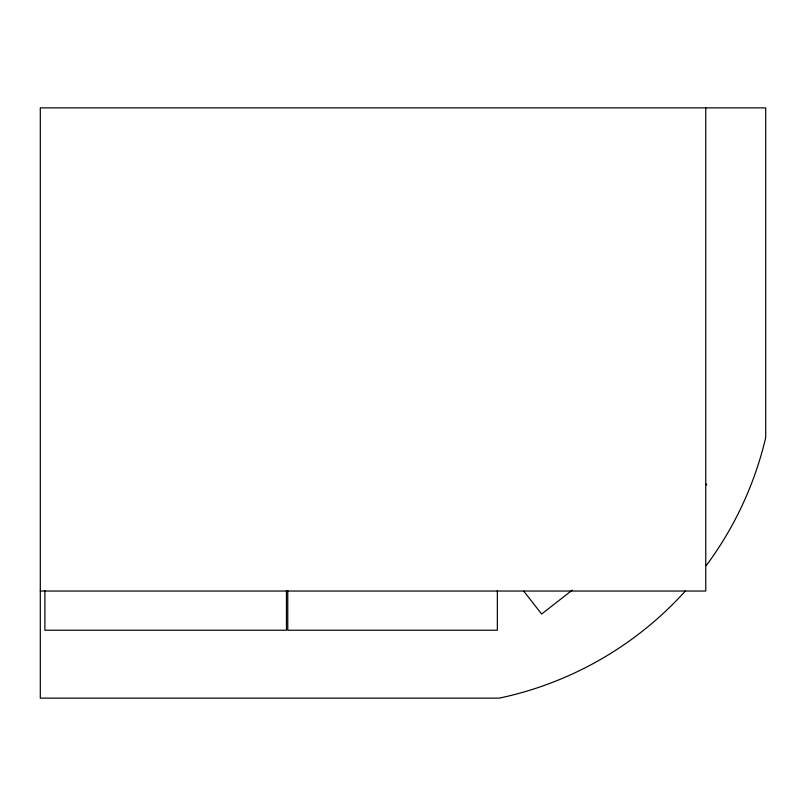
<?xml version="1.0" encoding="UTF-8"?>
<svg xmlns="http://www.w3.org/2000/svg" width="806" height="806" viewBox="0 0 806 806"><rect width="100%" height="100%" fill="white"/><g stroke="black" fill="none" stroke-linecap="round" stroke-linejoin="round"><path stroke-width="1.21" d="M572.29 590.093L541.632 614.051L523.719 591.13M40.3 591.04L705.764 591.04L705.764 107.873M705.683 483.62L706.781 485.021M497.352 590.647L497.352 630.232L287.772 630.232L287.772 590.647M286.462 590.647L286.462 630.232L44.884 630.232L44.884 590.647M706.288 565.51A347.326 347.326 0 0 0 765.7 437.608L765.7 107.873L40.3 107.873L40.3 698.127L499.307 698.127A347.326 347.326 0 0 0 685.523 590.848"/></g></svg>
